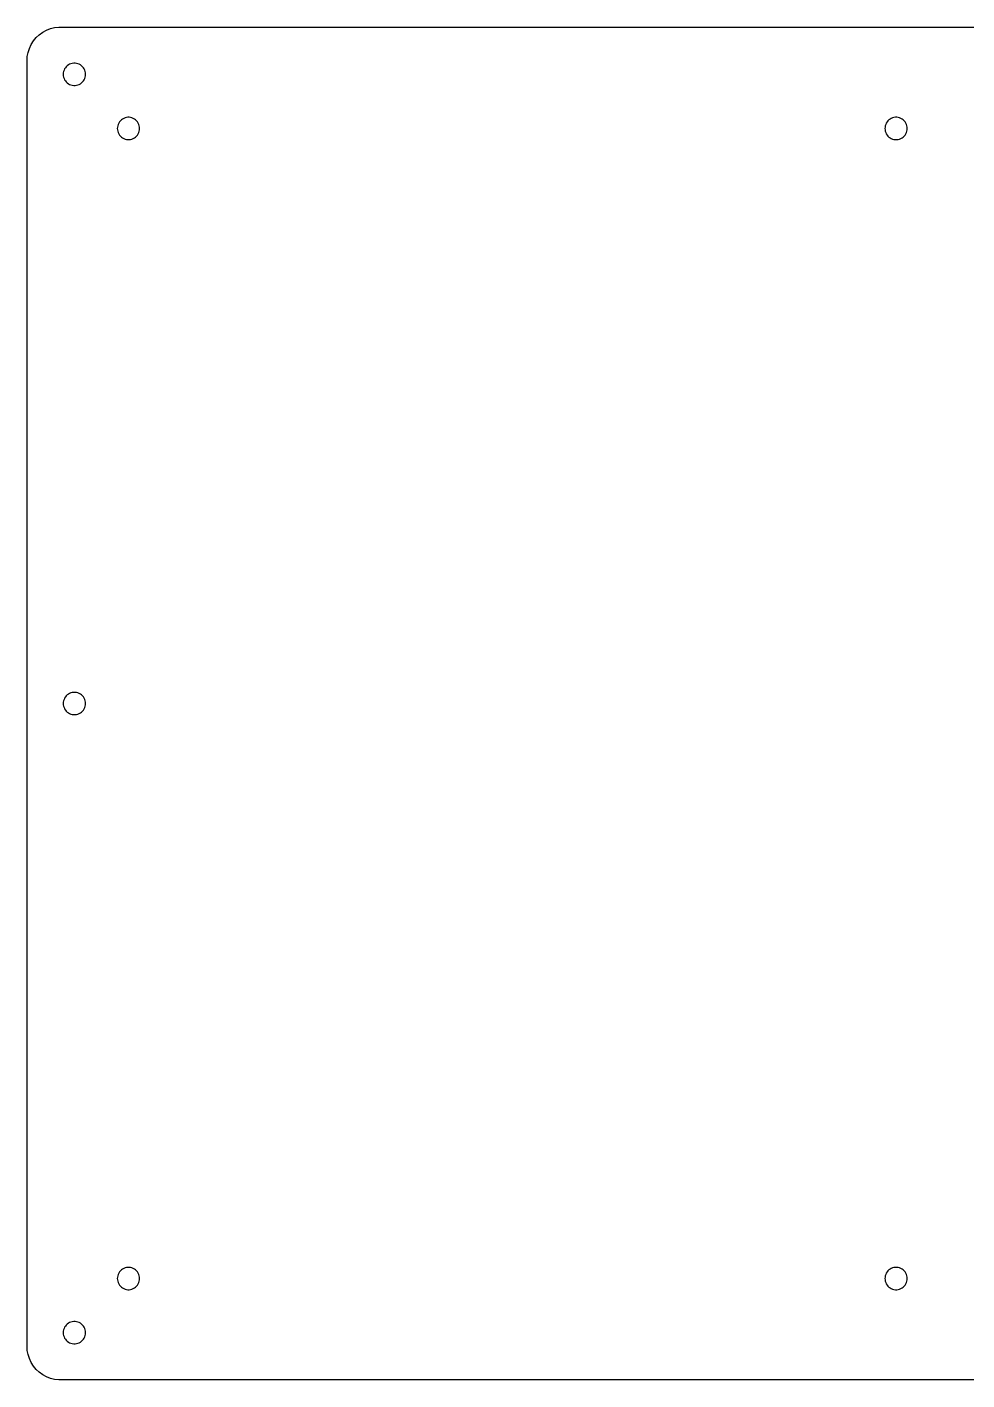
# Model space of a CAD drawing. Extents: x -144 to 144, y -100 to 100.
# Drawn here: x -143.5 to -4.5, y -100 to 100 of the extents above; entities that cross this region are included whole.
import ezdxf

# ---------------------------------------------------------------- set-up
doc = ezdxf.new("R2010")
doc.units = 0
doc.layers.get('0').update_dxf_attribs({"linetype": 'CONTINUOUS'})

msp = doc.modelspace()

# ---------------------------------------------------------------- linework, layer by layer
at = {"color": 7}
for points in [[(-138.814, -99.9901), (-139.437, -99.9114), (-140.045, -99.7553), (-140.629, -99.5241), (-141.179, -99.2216), (-141.687, -98.8526), (-142.145, -98.4227), (-142.545, -97.9389), (-142.882, -97.4088), (-143.149, -96.8406), (-143.343, -96.2434), (-143.461, -95.6267), (-143.5, -95), (-143.5, 95), (-143.461, 95.6267), (-143.343, 96.2434), (-143.149, 96.8406), (-142.882, 97.4088), (-142.545, 97.9389), (-142.145, 98.4227), (-141.687, 98.8526), (-141.179, 99.2216), (-140.629, 99.5241), (-140.045, 99.7553), (-139.437, 99.9114), (-138.814, 99.9901), (138.814, 99.9901)], [(-136.191, 91.3792), (-135.99, 91.4308), (-135.797, 91.507), (-135.616, 91.6069), (-135.448, 91.7287), (-135.297, 91.8705), (-135.165, 92.0302), (-135.054, 92.2051), (-134.966, 92.3926), (-134.902, 92.5897), (-134.863, 92.7932), (-134.85, 93), (-134.863, 93.2068), (-134.902, 93.4103), (-134.966, 93.6074), (-135.054, 93.7949), (-135.165, 93.9698), (-135.297, 94.1295), (-135.448, 94.2713), (-135.616, 94.3931), (-135.797, 94.493), (-135.99, 94.5692), (-136.191, 94.6208), (-136.396, 94.6467), (-136.604, 94.6467), (-136.809, 94.6208), (-137.01, 94.5692), (-137.203, 94.493), (-137.384, 94.3931), (-137.552, 94.2713), (-137.703, 94.1295), (-137.835, 93.9698), (-137.946, 93.7949), (-138.034, 93.6074), (-138.098, 93.4103), (-138.137, 93.2068), (-138.15, 93), (-138.137, 92.7932), (-138.098, 92.5897), (-138.034, 92.3926), (-137.946, 92.2051), (-137.835, 92.0302), (-137.703, 91.8705), (-137.552, 91.7287), (-137.384, 91.6069), (-137.203, 91.507), (-137.01, 91.4308), (-136.809, 91.3792), (-136.604, 91.3532), (-136.396, 91.3532), (-136.191, 91.3792)], [(-128.191, 83.3792), (-127.99, 83.4308), (-127.797, 83.507), (-127.616, 83.6069), (-127.448, 83.7287), (-127.297, 83.8705), (-127.165, 84.0302), (-127.054, 84.2051), (-126.966, 84.3926), (-126.902, 84.5897), (-126.863, 84.7932), (-126.85, 85), (-126.863, 85.2068), (-126.902, 85.4103), (-126.966, 85.6074), (-127.054, 85.7949), (-127.165, 85.9698), (-127.297, 86.1295), (-127.448, 86.2713), (-127.616, 86.3931), (-127.797, 86.493), (-127.99, 86.5692), (-128.191, 86.6208), (-128.396, 86.6467), (-128.604, 86.6467), (-128.809, 86.6208), (-129.01, 86.5692), (-129.203, 86.493), (-129.384, 86.3931), (-129.552, 86.2713), (-129.703, 86.1295), (-129.835, 85.9698), (-129.946, 85.7949), (-130.034, 85.6074), (-130.098, 85.4103), (-130.137, 85.2068), (-130.15, 85), (-130.137, 84.7932), (-130.098, 84.5897), (-130.034, 84.3926), (-129.946, 84.2051), (-129.835, 84.0302), (-129.703, 83.8705), (-129.552, 83.7287), (-129.384, 83.6069), (-129.203, 83.507), (-129.01, 83.4308), (-128.809, 83.3792), (-128.604, 83.3532), (-128.396, 83.3532), (-128.191, 83.3792)], [(-14.6908, 83.3792), (-14.4901, 83.4308), (-14.2975, 83.507), (-14.1159, 83.6069), (-13.9483, 83.7287), (-13.7972, 83.8705), (-13.6651, 84.0302), (-13.5541, 84.2051), (-13.4659, 84.3926), (-13.4018, 84.5897), (-13.363, 84.7932), (-13.35, 85), (-13.363, 85.2068), (-13.4018, 85.4103), (-13.4659, 85.6074), (-13.5541, 85.7949), (-13.6651, 85.9698), (-13.7972, 86.1295), (-13.9483, 86.2713), (-14.1159, 86.3931), (-14.2975, 86.493), (-14.4901, 86.5692), (-14.6908, 86.6208), (-14.8964, 86.6467), (-15.1036, 86.6467), (-15.3092, 86.6208), (-15.5099, 86.5692), (-15.7025, 86.493), (-15.8841, 86.3931), (-16.0518, 86.2713), (-16.2028, 86.1295), (-16.3349, 85.9698), (-16.4459, 85.7949), (-16.5341, 85.6074), (-16.5982, 85.4103), (-16.637, 85.2068), (-16.65, 85), (-16.637, 84.7932), (-16.5982, 84.5897), (-16.5341, 84.3926), (-16.4459, 84.2051), (-16.3349, 84.0302), (-16.2028, 83.8705), (-16.0518, 83.7287), (-15.8841, 83.6069), (-15.7025, 83.507), (-15.5099, 83.4308), (-15.3092, 83.3792), (-15.1036, 83.3532), (-14.8964, 83.3532), (-14.6908, 83.3792)], [(-136.191, -1.62077), (-135.99, -1.56923), (-135.797, -1.49295), (-135.616, -1.39313), (-135.448, -1.27133), (-135.297, -1.1295), (-135.165, -0.969833), (-135.054, -0.794891), (-134.966, -0.607391), (-134.902, -0.410324), (-134.863, -0.206787), (-134.85, 0), (-134.863, 0.206787), (-134.902, 0.410324), (-134.966, 0.607391), (-135.054, 0.794891), (-135.165, 0.969833), (-135.297, 1.1295), (-135.448, 1.27133), (-135.616, 1.39313), (-135.797, 1.49295), (-135.99, 1.56923), (-136.191, 1.62077), (-136.396, 1.64674), (-136.604, 1.64674), (-136.809, 1.62077), (-137.01, 1.56923), (-137.203, 1.49295), (-137.384, 1.39313), (-137.552, 1.27133), (-137.703, 1.1295), (-137.835, 0.969833), (-137.946, 0.794891), (-138.034, 0.607391), (-138.098, 0.410324), (-138.137, 0.206787), (-138.15, 0), (-138.137, -0.206787), (-138.098, -0.410324), (-138.034, -0.607391), (-137.946, -0.794891), (-137.835, -0.969833), (-137.703, -1.1295), (-137.552, -1.27133), (-137.384, -1.39313), (-137.203, -1.49295), (-137.01, -1.56923), (-136.809, -1.62077), (-136.604, -1.64674), (-136.396, -1.64674), (-136.191, -1.62077)], [(-128.191, -86.6208), (-127.99, -86.5692), (-127.797, -86.493), (-127.616, -86.3931), (-127.448, -86.2713), (-127.297, -86.1295), (-127.165, -85.9698), (-127.054, -85.7949), (-126.966, -85.6074), (-126.902, -85.4103), (-126.863, -85.2068), (-126.85, -85), (-126.863, -84.7932), (-126.902, -84.5897), (-126.966, -84.3926), (-127.054, -84.2051), (-127.165, -84.0302), (-127.297, -83.8705), (-127.448, -83.7287), (-127.616, -83.6069), (-127.797, -83.507), (-127.99, -83.4308), (-128.191, -83.3792), (-128.396, -83.3532), (-128.604, -83.3532), (-128.809, -83.3792), (-129.01, -83.4308), (-129.203, -83.507), (-129.384, -83.6069), (-129.552, -83.7287), (-129.703, -83.8705), (-129.835, -84.0302), (-129.946, -84.2051), (-130.034, -84.3926), (-130.098, -84.5897), (-130.137, -84.7932), (-130.15, -85), (-130.137, -85.2068), (-130.098, -85.4103), (-130.034, -85.6074), (-129.946, -85.7949), (-129.835, -85.9698), (-129.703, -86.1295), (-129.552, -86.2713), (-129.384, -86.3931), (-129.203, -86.493), (-129.01, -86.5692), (-128.809, -86.6208), (-128.604, -86.6467), (-128.396, -86.6467), (-128.191, -86.6208)], [(-14.6908, -86.6208), (-14.4901, -86.5692), (-14.2975, -86.493), (-14.1159, -86.3931), (-13.9483, -86.2713), (-13.7972, -86.1295), (-13.6651, -85.9698), (-13.5541, -85.7949), (-13.4659, -85.6074), (-13.4018, -85.4103), (-13.363, -85.2068), (-13.35, -85), (-13.363, -84.7932), (-13.4018, -84.5897), (-13.4659, -84.3926), (-13.5541, -84.2051), (-13.6651, -84.0302), (-13.7972, -83.8705), (-13.9483, -83.7287), (-14.1159, -83.6069), (-14.2975, -83.507), (-14.4901, -83.4308), (-14.6908, -83.3792), (-14.8964, -83.3532), (-15.1036, -83.3532), (-15.3092, -83.3792), (-15.5099, -83.4308), (-15.7025, -83.507), (-15.8841, -83.6069), (-16.0518, -83.7287), (-16.2028, -83.8705), (-16.3349, -84.0302), (-16.4459, -84.2051), (-16.5341, -84.3926), (-16.5982, -84.5897), (-16.637, -84.7932), (-16.65, -85), (-16.637, -85.2068), (-16.5982, -85.4103), (-16.5341, -85.6074), (-16.4459, -85.7949), (-16.3349, -85.9698), (-16.2028, -86.1295), (-16.0518, -86.2713), (-15.8841, -86.3931), (-15.7025, -86.493), (-15.5099, -86.5692), (-15.3092, -86.6208), (-15.1036, -86.6467), (-14.8964, -86.6467), (-14.6908, -86.6208)], [(-136.191, -94.6208), (-135.99, -94.5692), (-135.797, -94.493), (-135.616, -94.3931), (-135.448, -94.2713), (-135.297, -94.1295), (-135.165, -93.9698), (-135.054, -93.7949), (-134.966, -93.6074), (-134.902, -93.4103), (-134.863, -93.2068), (-134.85, -93), (-134.863, -92.7932), (-134.902, -92.5897), (-134.966, -92.3926), (-135.054, -92.2051), (-135.165, -92.0302), (-135.297, -91.8705), (-135.448, -91.7287), (-135.616, -91.6069), (-135.797, -91.507), (-135.99, -91.4308), (-136.191, -91.3792), (-136.396, -91.3532), (-136.604, -91.3532), (-136.809, -91.3792), (-137.01, -91.4308), (-137.203, -91.507), (-137.384, -91.6069), (-137.552, -91.7287), (-137.703, -91.8705), (-137.835, -92.0302), (-137.946, -92.2051), (-138.034, -92.3926), (-138.098, -92.5897), (-138.137, -92.7932), (-138.15, -93), (-138.137, -93.2068), (-138.098, -93.4103), (-138.034, -93.6074), (-137.946, -93.7949), (-137.835, -93.9698), (-137.703, -94.1295), (-137.552, -94.2713), (-137.384, -94.3931), (-137.203, -94.493), (-137.01, -94.5692), (-136.809, -94.6208), (-136.604, -94.6467), (-136.396, -94.6467), (-136.191, -94.6208)], [(138.814, -99.9901), (-138.814, -99.9901)]]:
    msp.add_lwpolyline(points, dxfattribs=at)

doc.saveas('drawing.dxf')
